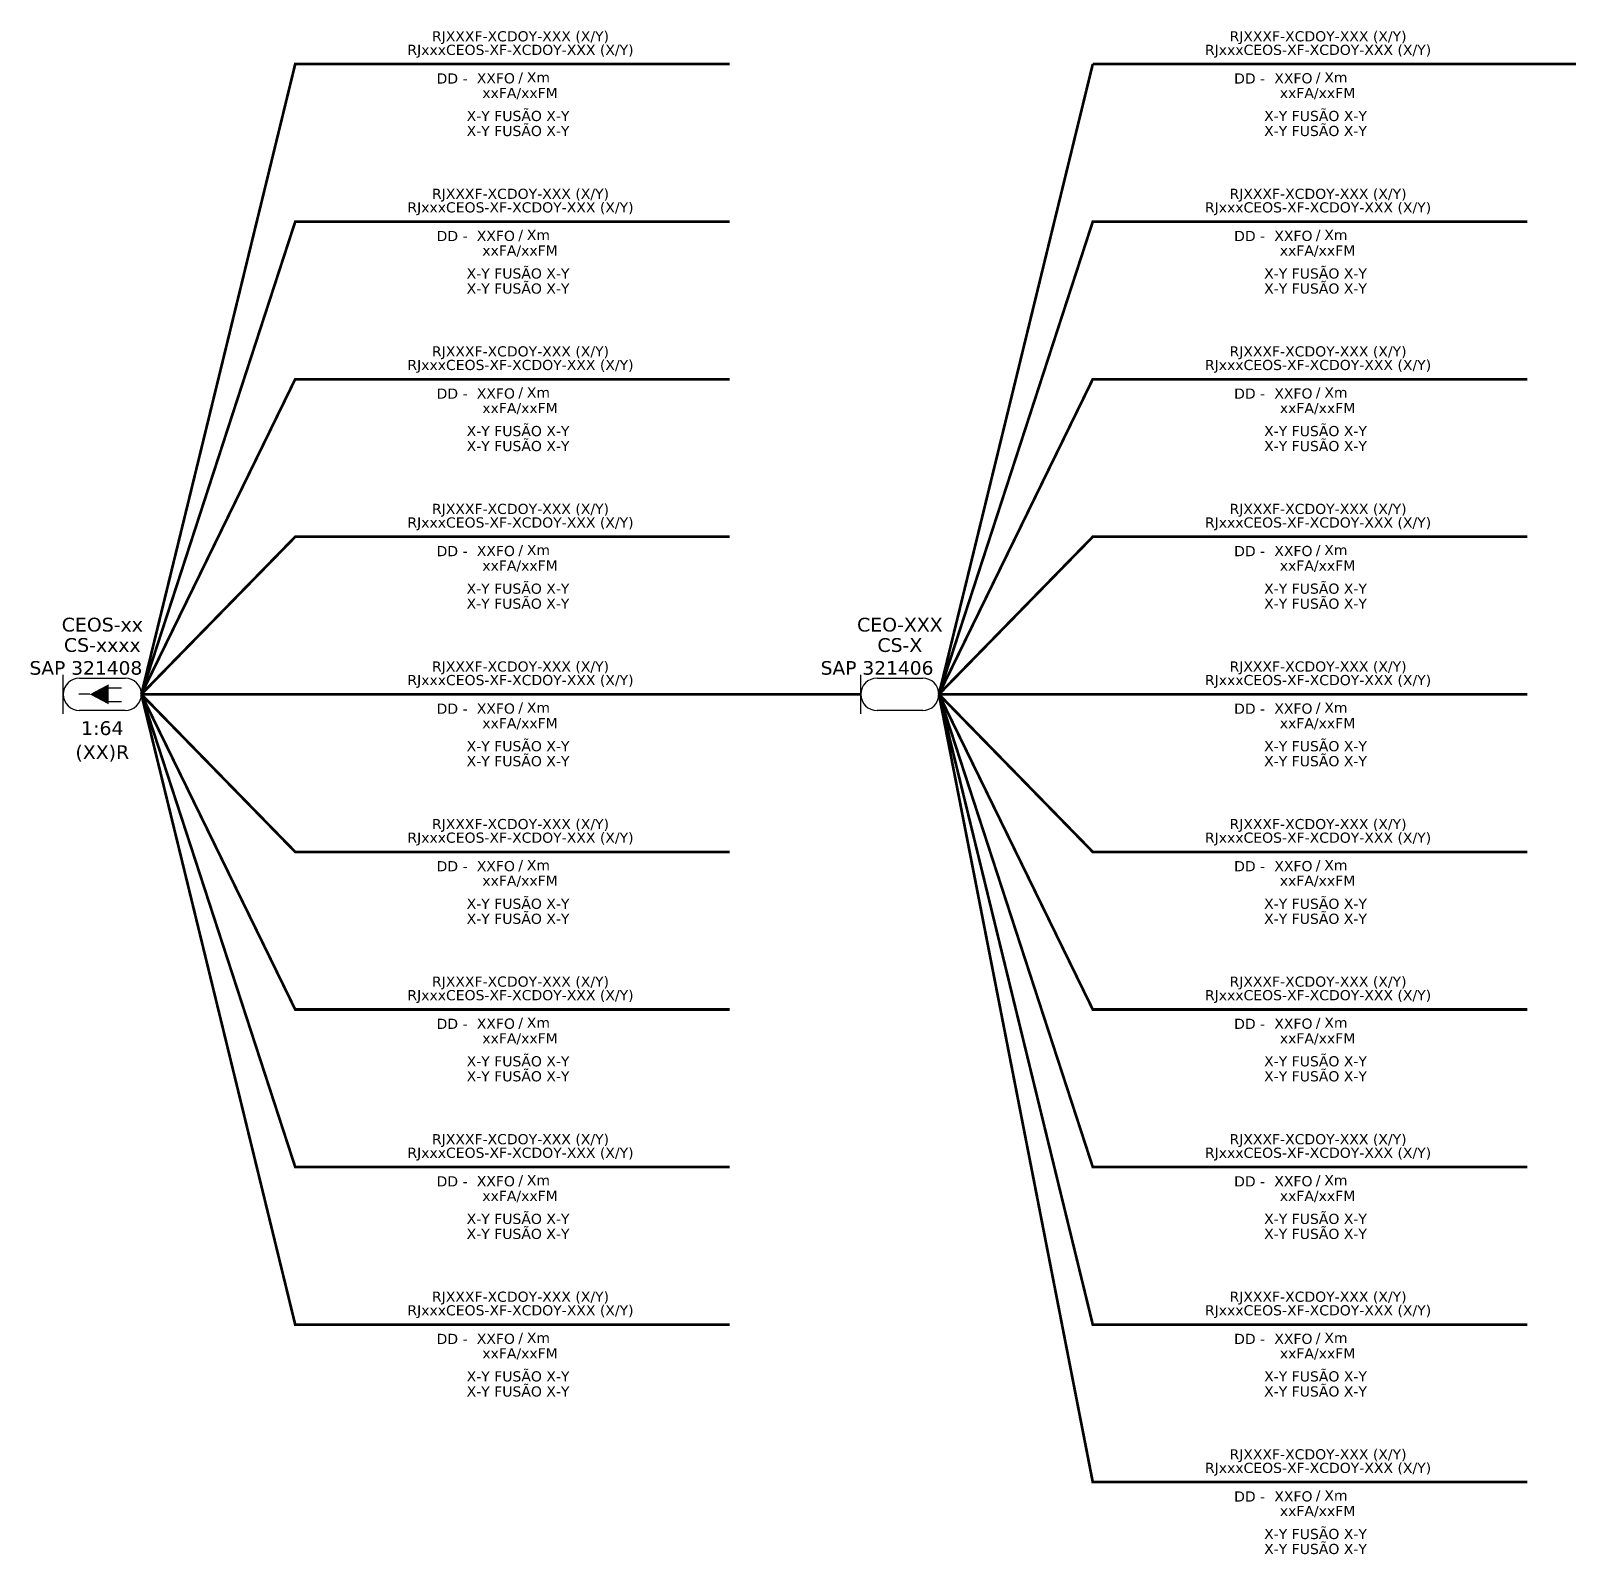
# Model space of a CAD drawing. Header units: millimetres. Extents: x 1227 to 2249, y -141 to 724.
# Drawn here: x 1227.2 to 1453.8, y 325.8 to 550.3 of the extents above; entities that cross this region are included whole.
import ezdxf
from ezdxf.enums import TextEntityAlignment as Align

# ---------------------------------------------------------------- set-up
doc = ezdxf.new("R2010")
doc.units = ezdxf.units.MM
doc.header["$LTSCALE"] = 0.1
doc.header["$MEASUREMENT"] = 0
for name, color, linetype in [('20.4-CEO', 1, 'Continuous'), ('20.4-CEOS', 1, 'Continuous'), ('20.5-CABO EM DUTO', 1, 'Continuous')]:
    doc.layers.add(name, color=color, linetype=linetype)
doc.layers.add('40.1-ETIQUETAS', color=1, linetype='Continuous', lineweight=20)
doc.styles.add('siredit', font='verdana.ttf')

# ---------------------------------------------------------------- blocks, each defined once
blk = doc.blocks.new('ETIQUETA_RS5F')
at = {"layer": '40.1-ETIQUETAS', "color": 0, "style": 'siredit'}
blk.add_text('/', height=1.5, dxfattribs=at).set_placement((1.55, -1.95), align=Align.MIDDLE_RIGHT)
for tag, p in [('ETIQUETA_R_PRIMARIA', (1.18, 4.1)), ('ETIQUETA_R_SECUNDARIA', (1.18, 2.1)), ('F_ATIVAS/F_MORTAS', (1.11, -4.24))]:
    blk.add_attdef(tag, text='', height=1.5, dxfattribs=at).set_placement(p, align=Align.MIDDLE_CENTER)
for tag, p in [('TIPO_CABO', (-6.62, -2.12)), ('CAP_CABO', (0.37, -2.09))]:
    blk.add_attdef(tag, text='', height=1.5, dxfattribs=at).set_placement(p, align=Align.MIDDLE_RIGHT)
blk.add_attdef('METROS', text='', height=1.5, dxfattribs=at).set_placement((2.11, -1.95), align=Align.MIDDLE_LEFT)
for tag, p in [('FUSÃO_1', (0.82, -8.39)), ('FUSÃO_2', (0.82, -10.6)), ('FUSÃO_3', (0.82, -12.93)), ('FUSÃO_4', (0.82, -15.14)), ('FUSÃO_5', (0.82, -17.16))]:
    blk.add_attdef(tag, text='', height=1.5, dxfattribs=at).set_placement(p, align=Align.CENTER)
blk = doc.blocks.new('CEOS_UN_SC')
at = {"layer": '20.4-CEOS', "color": 0}
for p, q in [((-9.11, 2.39), (-2.39, 2.39)), ((-2.39, -2.39), (-9.11, -2.39))]:
    blk.add_line(p, q, dxfattribs=at)
for points in [[(-11.5, -2.89), (-11.5, 2.89)], [(-7.6, 0), (-9.22, 0)], [(-4.96, 0.95), (-2.92, 0.95)], [(-4.96, -1.04), (-2.92, -1.04)]]:
    blk.add_lwpolyline(points, dxfattribs=at)
blk.add_lwpolyline([(-7.6, 0, 0, 2.95, 0), (-4.83, 0, 2.95, 2.95, 0)], format="xyseb", dxfattribs=at)
for centre, start, end in [((-9.11, 0), 90, 270), ((-2.39, 0), 270, 90)]:
    blk.add_arc(centre, 2.39, start, end, dxfattribs=at)
at = {"layer": '20.4-CEOS', "color": 7, "style": 'siredit'}
for tag, height, p in [('NOME?', 2.03, (-5.75, 10.27)), ('LOCAL?', 2.03, (-5.75, 7.27)), ('TIPO?', 2, (-8.17, 3.89))]:
    blk.add_attdef(tag, text='', height=height, dxfattribs=at).set_placement(p, align=Align.MIDDLE_CENTER)
for tag, p in [('RACIO_SPLITAGEM', (-5.75, -3.97)), ('FIBRAS_RESERVA', (-5.75, -7.51))]:
    blk.add_attdef(tag, text='', height=2.03, dxfattribs=at).set_placement(p, align=Align.TOP_CENTER)
blk = doc.blocks.new('CEO_UN')
at = {"layer": '20.4-CEO', "color": 0}
for p, q in [((-9.11, 2.39), (-2.39, 2.39)), ((-2.39, -2.39), (-9.11, -2.39))]:
    blk.add_line(p, q, dxfattribs=at)
blk.add_lwpolyline([(-11.5, -2.89), (-11.5, 2.89)], dxfattribs=at)
for centre, start, end in [((-9.11, 0), 90, 270), ((-2.39, 0), 270, 90)]:
    blk.add_arc(centre, 2.39, start, end, dxfattribs=at)
at = {"layer": '20.4-CEO', "color": 7, "style": 'siredit'}
for tag, height, p in [('NOME?', 2.03, (-5.75, 10.27)), ('LOCAL?', 2.03, (-5.75, 7.27)), ('TIPO?', 2, (-9.11, 3.89))]:
    blk.add_attdef(tag, text='', height=height, dxfattribs=at).set_placement(p, align=Align.MIDDLE_CENTER)
blk.add_attdef('FIBRAS_RESERVA', text='', height=2.03, dxfattribs=at).set_placement((-5.75, -3.97), align=Align.TOP_CENTER)

msp = doc.modelspace()

# ---------------------------------------------------------------- linework, layer by layer
at = {"layer": '20.5-CABO EM DUTO', "linetype": 'ByBlock', "ltscale": 0.12, "const_width": 0.4}
for points in [[(1330.22, 545.4), (1266.21, 545.4), (1266.21, 545.4), (1243.54, 452.54)], [(1383.71, 545.4), (1383.71, 545.4), (1383.71, 545.4), (1361.04, 452.54)], [(1330.22, 359.67), (1266.21, 359.67), (1266.21, 359.67), (1243.54, 452.54)], [(1447.72, 359.67), (1383.71, 359.67), (1383.71, 359.67), (1361.04, 452.54)], [(1447.72, 336.46), (1383.71, 336.46), (1383.71, 336.46), (1361.04, 452.54)]]:
    msp.add_lwpolyline(points, dxfattribs=at)
at = {"layer": '20.5-CABO EM DUTO', "linetype": 'ByBlock', "const_width": 0.4}
for points in [[(1383.71, 545.4), (1470.39, 545.4)], [(1447.72, 475.75), (1383.71, 475.75), (1361.04, 452.54)], [(1243.54, 452.54), (1243.54, 452.54), (1349.54, 452.54)], [(1361.04, 452.54), (1447.72, 452.54)]]:
    msp.add_lwpolyline(points, dxfattribs=at)
at = {"layer": '20.5-CABO EM DUTO', "linetype": 'ByBlock'}
for points in [[(1330.22, 522.18, 0.4, 0.4, 0), (1266.21, 522.18, 0.4, 0.4, 0), (1243.54, 452.54, 0, 0, 0)], [(1447.72, 522.18, 0.4, 0.4, 0), (1383.71, 522.18, 0.4, 0.4, 0), (1361.04, 452.54, 0, 0, 0)], [(1330.22, 498.97, 0.4, 0.4, 0), (1266.21, 498.97, 0.4, 0.4, 0), (1266.21, 498.97, 0.4, 0.4, 0), (1243.54, 452.54, 0, 0, 0)], [(1447.72, 498.97, 0.4, 0.4, 0), (1383.71, 498.97, 0.4, 0.4, 0), (1383.71, 498.97, 0.4, 0.4, 0), (1361.04, 452.54, 0, 0, 0)], [(1330.22, 475.75, 0.4, 0.4, 0), (1266.21, 475.75, 0.4, 0.4, 0), (1243.54, 452.54, 0, 0, 0)], [(1330.22, 429.32, 0.4, 0.4, 0), (1266.21, 429.32, 0.4, 0.4, 0), (1243.54, 452.54, 0, 0, 0)], [(1330.22, 406.1, 0.4, 0.4, 0), (1266.21, 406.1, 0.4, 0.4, 0), (1266.21, 406.1, 0.4, 0.4, 0), (1243.54, 452.54, 0, 0, 0)], [(1330.22, 382.89, 0.4, 0.4, 0), (1266.21, 382.89, 0.4, 0.4, 0), (1243.54, 452.54, 0, 0, 0)], [(1447.72, 429.32, 0.4, 0.4, 0), (1383.71, 429.32, 0.4, 0.4, 0), (1361.04, 452.54, 0, 0, 0)], [(1447.72, 406.1, 0.4, 0.4, 0), (1383.71, 406.1, 0.4, 0.4, 0), (1383.71, 406.1, 0.4, 0.4, 0), (1361.04, 452.54, 0, 0, 0)], [(1447.72, 382.89, 0.4, 0.4, 0), (1383.71, 382.89, 0.4, 0.4, 0), (1361.04, 452.54, 0, 0, 0)]]:
    msp.add_lwpolyline(points, format="xyseb", dxfattribs=at)

# ---------------------------------------------------------------- block references
at = {"layer": '20.4-CEO'}
ref = msp.add_blockref('CEO_UN', (1361.04, 452.54), dxfattribs=at)
ref.add_attrib('NOME?', 'CEO-XXX', dxfattribs={"color": 7, "height": 2.028, "style": 'siredit'}).set_placement((1355.29, 462.8), align=Align.MIDDLE_CENTER)
ref.add_attrib('LOCAL?', 'CS-X', dxfattribs={"color": 7, "height": 2.028, "style": 'siredit'}).set_placement((1355.29, 459.8), align=Align.MIDDLE_CENTER)
ref.add_attrib('TIPO?', 'SAP 321406', dxfattribs={"color": 7, "height": 2, "style": 'siredit'}).set_placement((1351.93, 456.43), align=Align.MIDDLE_CENTER)
at = {"layer": '20.4-CEOS'}
msp.add_blockref('CEOS_UN_SC', (1243.54, 452.54), dxfattribs=at).add_auto_attribs({'NOME?': 'CEOS-xx', 'LOCAL?': 'CS-xxxx', 'TIPO?': 'SAP 321408', 'RACIO_SPLITAGEM': '1:64', 'FIBRAS_RESERVA': '(XX)R'})
at = {"layer": '40.1-ETIQUETAS'}
ref = msp.add_blockref('ETIQUETA_RS5F', (1298.22, 545.4), dxfattribs=at)
ref.add_attrib('ETIQUETA_R_PRIMARIA', 'RJXXXF-XCDOY-XXX (X/Y)', dxfattribs={"color": 0, "height": 1.5, "style": 'siredit'}).set_placement((1299.4, 549.5), align=Align.MIDDLE_CENTER)
ref.add_attrib('ETIQUETA_R_SECUNDARIA', 'RJxxxCEOS-XF-XCDOY-XXX (X/Y)', dxfattribs={"color": 0, "height": 1.5, "style": 'siredit'}).set_placement((1299.4, 547.5), align=Align.MIDDLE_CENTER)
ref.add_attrib('TIPO_CABO', 'DD -', dxfattribs={"color": 0, "height": 1.5, "style": 'siredit'}).set_placement((1291.6, 543.28), align=Align.MIDDLE_RIGHT)
ref.add_attrib('CAP_CABO', 'XXFO', dxfattribs={"color": 0, "height": 1.5, "style": 'siredit'}).set_placement((1298.58, 543.31), align=Align.MIDDLE_RIGHT)
ref.add_attrib('METROS', 'Xm', dxfattribs={"color": 0, "height": 1.5, "style": 'siredit'}).set_placement((1300.33, 543.44), align=Align.MIDDLE_LEFT)
ref.add_attrib('F_ATIVAS/F_MORTAS', 'xxFA/xxFM', dxfattribs={"color": 0, "height": 1.5, "style": 'siredit'}).set_placement((1299.33, 541.15), align=Align.MIDDLE_CENTER)
ref.add_attrib('FUSÃO_1', 'X-Y FUSÃO X-Y', dxfattribs={"color": 0, "height": 1.5, "style": 'siredit'}).set_placement((1299.04, 537.01), align=Align.CENTER)
ref.add_attrib('FUSÃO_2', 'X-Y FUSÃO X-Y', dxfattribs={"color": 0, "height": 1.5, "style": 'siredit'}).set_placement((1299.04, 534.8), align=Align.CENTER)
ref = msp.add_blockref('ETIQUETA_RS5F', (1415.71, 545.4), dxfattribs=at)
ref.add_attrib('ETIQUETA_R_PRIMARIA', 'RJXXXF-XCDOY-XXX (X/Y)', dxfattribs={"color": 0, "height": 1.5, "style": 'siredit'}).set_placement((1416.9, 549.5), align=Align.MIDDLE_CENTER)
ref.add_attrib('ETIQUETA_R_SECUNDARIA', 'RJxxxCEOS-XF-XCDOY-XXX (X/Y)', dxfattribs={"color": 0, "height": 1.5, "style": 'siredit'}).set_placement((1416.9, 547.5), align=Align.MIDDLE_CENTER)
ref.add_attrib('TIPO_CABO', 'DD -', dxfattribs={"color": 0, "height": 1.5, "style": 'siredit'}).set_placement((1409.1, 543.28), align=Align.MIDDLE_RIGHT)
ref.add_attrib('CAP_CABO', 'XXFO', dxfattribs={"color": 0, "height": 1.5, "style": 'siredit'}).set_placement((1416.08, 543.31), align=Align.MIDDLE_RIGHT)
ref.add_attrib('METROS', 'Xm', dxfattribs={"color": 0, "height": 1.5, "style": 'siredit'}).set_placement((1417.82, 543.44), align=Align.MIDDLE_LEFT)
ref.add_attrib('F_ATIVAS/F_MORTAS', 'xxFA/xxFM', dxfattribs={"color": 0, "height": 1.5, "style": 'siredit'}).set_placement((1416.82, 541.15), align=Align.MIDDLE_CENTER)
ref.add_attrib('FUSÃO_1', 'X-Y FUSÃO X-Y', dxfattribs={"color": 0, "height": 1.5, "style": 'siredit'}).set_placement((1416.53, 537.01), align=Align.CENTER)
ref.add_attrib('FUSÃO_2', 'X-Y FUSÃO X-Y', dxfattribs={"color": 0, "height": 1.5, "style": 'siredit'}).set_placement((1416.53, 534.8), align=Align.CENTER)
ref = msp.add_blockref('ETIQUETA_RS5F', (1298.22, 522.18), dxfattribs=at)
ref.add_attrib('ETIQUETA_R_PRIMARIA', 'RJXXXF-XCDOY-XXX (X/Y)', dxfattribs={"color": 0, "height": 1.5, "style": 'siredit'}).set_placement((1299.4, 526.29), align=Align.MIDDLE_CENTER)
ref.add_attrib('ETIQUETA_R_SECUNDARIA', 'RJxxxCEOS-XF-XCDOY-XXX (X/Y)', dxfattribs={"color": 0, "height": 1.5, "style": 'siredit'}).set_placement((1299.4, 524.29), align=Align.MIDDLE_CENTER)
ref.add_attrib('TIPO_CABO', 'DD -', dxfattribs={"color": 0, "height": 1.5, "style": 'siredit'}).set_placement((1291.6, 520.07), align=Align.MIDDLE_RIGHT)
ref.add_attrib('CAP_CABO', 'XXFO', dxfattribs={"color": 0, "height": 1.5, "style": 'siredit'}).set_placement((1298.58, 520.09), align=Align.MIDDLE_RIGHT)
ref.add_attrib('METROS', 'Xm', dxfattribs={"color": 0, "height": 1.5, "style": 'siredit'}).set_placement((1300.33, 520.23), align=Align.MIDDLE_LEFT)
ref.add_attrib('F_ATIVAS/F_MORTAS', 'xxFA/xxFM', dxfattribs={"color": 0, "height": 1.5, "style": 'siredit'}).set_placement((1299.33, 517.94), align=Align.MIDDLE_CENTER)
ref.add_attrib('FUSÃO_1', 'X-Y FUSÃO X-Y', dxfattribs={"color": 0, "height": 1.5, "style": 'siredit'}).set_placement((1299.04, 513.8), align=Align.CENTER)
ref.add_attrib('FUSÃO_2', 'X-Y FUSÃO X-Y', dxfattribs={"color": 0, "height": 1.5, "style": 'siredit'}).set_placement((1299.04, 511.58), align=Align.CENTER)
ref = msp.add_blockref('ETIQUETA_RS5F', (1415.71, 522.18), dxfattribs=at)
ref.add_attrib('ETIQUETA_R_PRIMARIA', 'RJXXXF-XCDOY-XXX (X/Y)', dxfattribs={"color": 0, "height": 1.5, "style": 'siredit'}).set_placement((1416.9, 526.29), align=Align.MIDDLE_CENTER)
ref.add_attrib('ETIQUETA_R_SECUNDARIA', 'RJxxxCEOS-XF-XCDOY-XXX (X/Y)', dxfattribs={"color": 0, "height": 1.5, "style": 'siredit'}).set_placement((1416.9, 524.29), align=Align.MIDDLE_CENTER)
ref.add_attrib('TIPO_CABO', 'DD -', dxfattribs={"color": 0, "height": 1.5, "style": 'siredit'}).set_placement((1409.1, 520.07), align=Align.MIDDLE_RIGHT)
ref.add_attrib('CAP_CABO', 'XXFO', dxfattribs={"color": 0, "height": 1.5, "style": 'siredit'}).set_placement((1416.08, 520.09), align=Align.MIDDLE_RIGHT)
ref.add_attrib('METROS', 'Xm', dxfattribs={"color": 0, "height": 1.5, "style": 'siredit'}).set_placement((1417.82, 520.23), align=Align.MIDDLE_LEFT)
ref.add_attrib('F_ATIVAS/F_MORTAS', 'xxFA/xxFM', dxfattribs={"color": 0, "height": 1.5, "style": 'siredit'}).set_placement((1416.82, 517.94), align=Align.MIDDLE_CENTER)
ref.add_attrib('FUSÃO_1', 'X-Y FUSÃO X-Y', dxfattribs={"color": 0, "height": 1.5, "style": 'siredit'}).set_placement((1416.53, 513.8), align=Align.CENTER)
ref.add_attrib('FUSÃO_2', 'X-Y FUSÃO X-Y', dxfattribs={"color": 0, "height": 1.5, "style": 'siredit'}).set_placement((1416.53, 511.58), align=Align.CENTER)
ref = msp.add_blockref('ETIQUETA_RS5F', (1298.22, 498.97), dxfattribs=at)
ref.add_attrib('ETIQUETA_R_PRIMARIA', 'RJXXXF-XCDOY-XXX (X/Y)', dxfattribs={"color": 0, "height": 1.5, "style": 'siredit'}).set_placement((1299.4, 503.07), align=Align.MIDDLE_CENTER)
ref.add_attrib('ETIQUETA_R_SECUNDARIA', 'RJxxxCEOS-XF-XCDOY-XXX (X/Y)', dxfattribs={"color": 0, "height": 1.5, "style": 'siredit'}).set_placement((1299.4, 501.07), align=Align.MIDDLE_CENTER)
ref.add_attrib('TIPO_CABO', 'DD -', dxfattribs={"color": 0, "height": 1.5, "style": 'siredit'}).set_placement((1291.6, 496.85), align=Align.MIDDLE_RIGHT)
ref.add_attrib('CAP_CABO', 'XXFO', dxfattribs={"color": 0, "height": 1.5, "style": 'siredit'}).set_placement((1298.58, 496.87), align=Align.MIDDLE_RIGHT)
ref.add_attrib('METROS', 'Xm', dxfattribs={"color": 0, "height": 1.5, "style": 'siredit'}).set_placement((1300.33, 497.01), align=Align.MIDDLE_LEFT)
ref.add_attrib('F_ATIVAS/F_MORTAS', 'xxFA/xxFM', dxfattribs={"color": 0, "height": 1.5, "style": 'siredit'}).set_placement((1299.33, 494.72), align=Align.MIDDLE_CENTER)
ref.add_attrib('FUSÃO_1', 'X-Y FUSÃO X-Y', dxfattribs={"color": 0, "height": 1.5, "style": 'siredit'}).set_placement((1299.04, 490.58), align=Align.CENTER)
ref.add_attrib('FUSÃO_2', 'X-Y FUSÃO X-Y', dxfattribs={"color": 0, "height": 1.5, "style": 'siredit'}).set_placement((1299.04, 488.37), align=Align.CENTER)
ref = msp.add_blockref('ETIQUETA_RS5F', (1415.71, 498.97), dxfattribs=at)
ref.add_attrib('ETIQUETA_R_PRIMARIA', 'RJXXXF-XCDOY-XXX (X/Y)', dxfattribs={"color": 0, "height": 1.5, "style": 'siredit'}).set_placement((1416.9, 503.07), align=Align.MIDDLE_CENTER)
ref.add_attrib('ETIQUETA_R_SECUNDARIA', 'RJxxxCEOS-XF-XCDOY-XXX (X/Y)', dxfattribs={"color": 0, "height": 1.5, "style": 'siredit'}).set_placement((1416.9, 501.07), align=Align.MIDDLE_CENTER)
ref.add_attrib('TIPO_CABO', 'DD -', dxfattribs={"color": 0, "height": 1.5, "style": 'siredit'}).set_placement((1409.1, 496.85), align=Align.MIDDLE_RIGHT)
ref.add_attrib('CAP_CABO', 'XXFO', dxfattribs={"color": 0, "height": 1.5, "style": 'siredit'}).set_placement((1416.08, 496.87), align=Align.MIDDLE_RIGHT)
ref.add_attrib('METROS', 'Xm', dxfattribs={"color": 0, "height": 1.5, "style": 'siredit'}).set_placement((1417.83, 497.01), align=Align.MIDDLE_LEFT)
ref.add_attrib('F_ATIVAS/F_MORTAS', 'xxFA/xxFM', dxfattribs={"color": 0, "height": 1.5, "style": 'siredit'}).set_placement((1416.83, 494.72), align=Align.MIDDLE_CENTER)
ref.add_attrib('FUSÃO_1', 'X-Y FUSÃO X-Y', dxfattribs={"color": 0, "height": 1.5, "style": 'siredit'}).set_placement((1416.53, 490.58), align=Align.CENTER)
ref.add_attrib('FUSÃO_2', 'X-Y FUSÃO X-Y', dxfattribs={"color": 0, "height": 1.5, "style": 'siredit'}).set_placement((1416.53, 488.37), align=Align.CENTER)
ref = msp.add_blockref('ETIQUETA_RS5F', (1298.22, 475.75), dxfattribs=at)
ref.add_attrib('ETIQUETA_R_PRIMARIA', 'RJXXXF-XCDOY-XXX (X/Y)', dxfattribs={"color": 0, "height": 1.5, "style": 'siredit'}).set_placement((1299.4, 479.86), align=Align.MIDDLE_CENTER)
ref.add_attrib('ETIQUETA_R_SECUNDARIA', 'RJxxxCEOS-XF-XCDOY-XXX (X/Y)', dxfattribs={"color": 0, "height": 1.5, "style": 'siredit'}).set_placement((1299.4, 477.86), align=Align.MIDDLE_CENTER)
ref.add_attrib('TIPO_CABO', 'DD -', dxfattribs={"color": 0, "height": 1.5, "style": 'siredit'}).set_placement((1291.6, 473.64), align=Align.MIDDLE_RIGHT)
ref.add_attrib('CAP_CABO', 'XXFO', dxfattribs={"color": 0, "height": 1.5, "style": 'siredit'}).set_placement((1298.58, 473.66), align=Align.MIDDLE_RIGHT)
ref.add_attrib('METROS', 'Xm', dxfattribs={"color": 0, "height": 1.5, "style": 'siredit'}).set_placement((1300.33, 473.8), align=Align.MIDDLE_LEFT)
ref.add_attrib('F_ATIVAS/F_MORTAS', 'xxFA/xxFM', dxfattribs={"color": 0, "height": 1.5, "style": 'siredit'}).set_placement((1299.33, 471.51), align=Align.MIDDLE_CENTER)
ref.add_attrib('FUSÃO_1', 'X-Y FUSÃO X-Y', dxfattribs={"color": 0, "height": 1.5, "style": 'siredit'}).set_placement((1299.03, 467.36), align=Align.CENTER)
ref.add_attrib('FUSÃO_2', 'X-Y FUSÃO X-Y', dxfattribs={"color": 0, "height": 1.5, "style": 'siredit'}).set_placement((1299.03, 465.15), align=Align.CENTER)
ref = msp.add_blockref('ETIQUETA_RS5F', (1415.71, 475.75), dxfattribs=at)
ref.add_attrib('ETIQUETA_R_PRIMARIA', 'RJXXXF-XCDOY-XXX (X/Y)', dxfattribs={"color": 0, "height": 1.5, "style": 'siredit'}).set_placement((1416.9, 479.86), align=Align.MIDDLE_CENTER)
ref.add_attrib('ETIQUETA_R_SECUNDARIA', 'RJxxxCEOS-XF-XCDOY-XXX (X/Y)', dxfattribs={"color": 0, "height": 1.5, "style": 'siredit'}).set_placement((1416.9, 477.86), align=Align.MIDDLE_CENTER)
ref.add_attrib('TIPO_CABO', 'DD -', dxfattribs={"color": 0, "height": 1.5, "style": 'siredit'}).set_placement((1409.1, 473.64), align=Align.MIDDLE_RIGHT)
ref.add_attrib('CAP_CABO', 'XXFO', dxfattribs={"color": 0, "height": 1.5, "style": 'siredit'}).set_placement((1416.08, 473.66), align=Align.MIDDLE_RIGHT)
ref.add_attrib('METROS', 'Xm', dxfattribs={"color": 0, "height": 1.5, "style": 'siredit'}).set_placement((1417.82, 473.8), align=Align.MIDDLE_LEFT)
ref.add_attrib('F_ATIVAS/F_MORTAS', 'xxFA/xxFM', dxfattribs={"color": 0, "height": 1.5, "style": 'siredit'}).set_placement((1416.82, 471.51), align=Align.MIDDLE_CENTER)
ref.add_attrib('FUSÃO_1', 'X-Y FUSÃO X-Y', dxfattribs={"color": 0, "height": 1.5, "style": 'siredit'}).set_placement((1416.53, 467.36), align=Align.CENTER)
ref.add_attrib('FUSÃO_2', 'X-Y FUSÃO X-Y', dxfattribs={"color": 0, "height": 1.5, "style": 'siredit'}).set_placement((1416.53, 465.15), align=Align.CENTER)
ref = msp.add_blockref('ETIQUETA_RS5F', (1298.22, 452.54), dxfattribs=at)
ref.add_attrib('ETIQUETA_R_PRIMARIA', 'RJXXXF-XCDOY-XXX (X/Y)', dxfattribs={"color": 0, "height": 1.5, "style": 'siredit'}).set_placement((1299.4, 456.64), align=Align.MIDDLE_CENTER)
ref.add_attrib('ETIQUETA_R_SECUNDARIA', 'RJxxxCEOS-XF-XCDOY-XXX (X/Y)', dxfattribs={"color": 0, "height": 1.5, "style": 'siredit'}).set_placement((1299.4, 454.64), align=Align.MIDDLE_CENTER)
ref.add_attrib('TIPO_CABO', 'DD -', dxfattribs={"color": 0, "height": 1.5, "style": 'siredit'}).set_placement((1291.6, 450.42), align=Align.MIDDLE_RIGHT)
ref.add_attrib('CAP_CABO', 'XXFO', dxfattribs={"color": 0, "height": 1.5, "style": 'siredit'}).set_placement((1298.58, 450.44), align=Align.MIDDLE_RIGHT)
ref.add_attrib('METROS', 'Xm', dxfattribs={"color": 0, "height": 1.5, "style": 'siredit'}).set_placement((1300.33, 450.58), align=Align.MIDDLE_LEFT)
ref.add_attrib('F_ATIVAS/F_MORTAS', 'xxFA/xxFM', dxfattribs={"color": 0, "height": 1.5, "style": 'siredit'}).set_placement((1299.33, 448.29), align=Align.MIDDLE_CENTER)
ref.add_attrib('FUSÃO_1', 'X-Y FUSÃO X-Y', dxfattribs={"color": 0, "height": 1.5, "style": 'siredit'}).set_placement((1299.04, 444.15), align=Align.CENTER)
ref.add_attrib('FUSÃO_2', 'X-Y FUSÃO X-Y', dxfattribs={"color": 0, "height": 1.5, "style": 'siredit'}).set_placement((1299.04, 441.94), align=Align.CENTER)
ref = msp.add_blockref('ETIQUETA_RS5F', (1415.71, 452.54), dxfattribs=at)
ref.add_attrib('ETIQUETA_R_PRIMARIA', 'RJXXXF-XCDOY-XXX (X/Y)', dxfattribs={"color": 0, "height": 1.5, "style": 'siredit'}).set_placement((1416.9, 456.64), align=Align.MIDDLE_CENTER)
ref.add_attrib('ETIQUETA_R_SECUNDARIA', 'RJxxxCEOS-XF-XCDOY-XXX (X/Y)', dxfattribs={"color": 0, "height": 1.5, "style": 'siredit'}).set_placement((1416.9, 454.64), align=Align.MIDDLE_CENTER)
ref.add_attrib('TIPO_CABO', 'DD -', dxfattribs={"color": 0, "height": 1.5, "style": 'siredit'}).set_placement((1409.1, 450.42), align=Align.MIDDLE_RIGHT)
ref.add_attrib('CAP_CABO', 'XXFO', dxfattribs={"color": 0, "height": 1.5, "style": 'siredit'}).set_placement((1416.08, 450.44), align=Align.MIDDLE_RIGHT)
ref.add_attrib('METROS', 'Xm', dxfattribs={"color": 0, "height": 1.5, "style": 'siredit'}).set_placement((1417.82, 450.58), align=Align.MIDDLE_LEFT)
ref.add_attrib('F_ATIVAS/F_MORTAS', 'xxFA/xxFM', dxfattribs={"color": 0, "height": 1.5, "style": 'siredit'}).set_placement((1416.82, 448.29), align=Align.MIDDLE_CENTER)
ref.add_attrib('FUSÃO_1', 'X-Y FUSÃO X-Y', dxfattribs={"color": 0, "height": 1.5, "style": 'siredit'}).set_placement((1416.53, 444.15), align=Align.CENTER)
ref.add_attrib('FUSÃO_2', 'X-Y FUSÃO X-Y', dxfattribs={"color": 0, "height": 1.5, "style": 'siredit'}).set_placement((1416.53, 441.94), align=Align.CENTER)
ref = msp.add_blockref('ETIQUETA_RS5F', (1298.22, 429.32), dxfattribs=at)
ref.add_attrib('ETIQUETA_R_PRIMARIA', 'RJXXXF-XCDOY-XXX (X/Y)', dxfattribs={"color": 0, "height": 1.5, "style": 'siredit'}).set_placement((1299.4, 433.42), align=Align.MIDDLE_CENTER)
ref.add_attrib('ETIQUETA_R_SECUNDARIA', 'RJxxxCEOS-XF-XCDOY-XXX (X/Y)', dxfattribs={"color": 0, "height": 1.5, "style": 'siredit'}).set_placement((1299.4, 431.42), align=Align.MIDDLE_CENTER)
ref.add_attrib('TIPO_CABO', 'DD -', dxfattribs={"color": 0, "height": 1.5, "style": 'siredit'}).set_placement((1291.6, 427.21), align=Align.MIDDLE_RIGHT)
ref.add_attrib('CAP_CABO', 'XXFO', dxfattribs={"color": 0, "height": 1.5, "style": 'siredit'}).set_placement((1298.58, 427.23), align=Align.MIDDLE_RIGHT)
ref.add_attrib('METROS', 'Xm', dxfattribs={"color": 0, "height": 1.5, "style": 'siredit'}).set_placement((1300.33, 427.37), align=Align.MIDDLE_LEFT)
ref.add_attrib('F_ATIVAS/F_MORTAS', 'xxFA/xxFM', dxfattribs={"color": 0, "height": 1.5, "style": 'siredit'}).set_placement((1299.33, 425.08), align=Align.MIDDLE_CENTER)
ref.add_attrib('FUSÃO_1', 'X-Y FUSÃO X-Y', dxfattribs={"color": 0, "height": 1.5, "style": 'siredit'}).set_placement((1299.04, 420.93), align=Align.CENTER)
ref.add_attrib('FUSÃO_2', 'X-Y FUSÃO X-Y', dxfattribs={"color": 0, "height": 1.5, "style": 'siredit'}).set_placement((1299.04, 418.72), align=Align.CENTER)
ref = msp.add_blockref('ETIQUETA_RS5F', (1415.71, 429.32), dxfattribs=at)
ref.add_attrib('ETIQUETA_R_PRIMARIA', 'RJXXXF-XCDOY-XXX (X/Y)', dxfattribs={"color": 0, "height": 1.5, "style": 'siredit'}).set_placement((1416.9, 433.42), align=Align.MIDDLE_CENTER)
ref.add_attrib('ETIQUETA_R_SECUNDARIA', 'RJxxxCEOS-XF-XCDOY-XXX (X/Y)', dxfattribs={"color": 0, "height": 1.5, "style": 'siredit'}).set_placement((1416.9, 431.42), align=Align.MIDDLE_CENTER)
ref.add_attrib('TIPO_CABO', 'DD -', dxfattribs={"color": 0, "height": 1.5, "style": 'siredit'}).set_placement((1409.1, 427.21), align=Align.MIDDLE_RIGHT)
ref.add_attrib('CAP_CABO', 'XXFO', dxfattribs={"color": 0, "height": 1.5, "style": 'siredit'}).set_placement((1416.08, 427.23), align=Align.MIDDLE_RIGHT)
ref.add_attrib('METROS', 'Xm', dxfattribs={"color": 0, "height": 1.5, "style": 'siredit'}).set_placement((1417.82, 427.37), align=Align.MIDDLE_LEFT)
ref.add_attrib('F_ATIVAS/F_MORTAS', 'xxFA/xxFM', dxfattribs={"color": 0, "height": 1.5, "style": 'siredit'}).set_placement((1416.82, 425.08), align=Align.MIDDLE_CENTER)
ref.add_attrib('FUSÃO_1', 'X-Y FUSÃO X-Y', dxfattribs={"color": 0, "height": 1.5, "style": 'siredit'}).set_placement((1416.53, 420.93), align=Align.CENTER)
ref.add_attrib('FUSÃO_2', 'X-Y FUSÃO X-Y', dxfattribs={"color": 0, "height": 1.5, "style": 'siredit'}).set_placement((1416.53, 418.72), align=Align.CENTER)
ref = msp.add_blockref('ETIQUETA_RS5F', (1298.22, 406.1), dxfattribs=at)
ref.add_attrib('ETIQUETA_R_PRIMARIA', 'RJXXXF-XCDOY-XXX (X/Y)', dxfattribs={"color": 0, "height": 1.5, "style": 'siredit'}).set_placement((1299.4, 410.21), align=Align.MIDDLE_CENTER)
ref.add_attrib('ETIQUETA_R_SECUNDARIA', 'RJxxxCEOS-XF-XCDOY-XXX (X/Y)', dxfattribs={"color": 0, "height": 1.5, "style": 'siredit'}).set_placement((1299.4, 408.21), align=Align.MIDDLE_CENTER)
ref.add_attrib('TIPO_CABO', 'DD -', dxfattribs={"color": 0, "height": 1.5, "style": 'siredit'}).set_placement((1291.6, 403.99), align=Align.MIDDLE_RIGHT)
ref.add_attrib('CAP_CABO', 'XXFO', dxfattribs={"color": 0, "height": 1.5, "style": 'siredit'}).set_placement((1298.58, 404.01), align=Align.MIDDLE_RIGHT)
ref.add_attrib('METROS', 'Xm', dxfattribs={"color": 0, "height": 1.5, "style": 'siredit'}).set_placement((1300.33, 404.15), align=Align.MIDDLE_LEFT)
ref.add_attrib('F_ATIVAS/F_MORTAS', 'xxFA/xxFM', dxfattribs={"color": 0, "height": 1.5, "style": 'siredit'}).set_placement((1299.33, 401.86), align=Align.MIDDLE_CENTER)
ref.add_attrib('FUSÃO_1', 'X-Y FUSÃO X-Y', dxfattribs={"color": 0, "height": 1.5, "style": 'siredit'}).set_placement((1299.04, 397.72), align=Align.CENTER)
ref.add_attrib('FUSÃO_2', 'X-Y FUSÃO X-Y', dxfattribs={"color": 0, "height": 1.5, "style": 'siredit'}).set_placement((1299.04, 395.51), align=Align.CENTER)
ref = msp.add_blockref('ETIQUETA_RS5F', (1415.71, 406.1), dxfattribs=at)
ref.add_attrib('ETIQUETA_R_PRIMARIA', 'RJXXXF-XCDOY-XXX (X/Y)', dxfattribs={"color": 0, "height": 1.5, "style": 'siredit'}).set_placement((1416.9, 410.21), align=Align.MIDDLE_CENTER)
ref.add_attrib('ETIQUETA_R_SECUNDARIA', 'RJxxxCEOS-XF-XCDOY-XXX (X/Y)', dxfattribs={"color": 0, "height": 1.5, "style": 'siredit'}).set_placement((1416.9, 408.21), align=Align.MIDDLE_CENTER)
ref.add_attrib('TIPO_CABO', 'DD -', dxfattribs={"color": 0, "height": 1.5, "style": 'siredit'}).set_placement((1409.1, 403.99), align=Align.MIDDLE_RIGHT)
ref.add_attrib('CAP_CABO', 'XXFO', dxfattribs={"color": 0, "height": 1.5, "style": 'siredit'}).set_placement((1416.08, 404.01), align=Align.MIDDLE_RIGHT)
ref.add_attrib('METROS', 'Xm', dxfattribs={"color": 0, "height": 1.5, "style": 'siredit'}).set_placement((1417.83, 404.15), align=Align.MIDDLE_LEFT)
ref.add_attrib('F_ATIVAS/F_MORTAS', 'xxFA/xxFM', dxfattribs={"color": 0, "height": 1.5, "style": 'siredit'}).set_placement((1416.83, 401.86), align=Align.MIDDLE_CENTER)
ref.add_attrib('FUSÃO_1', 'X-Y FUSÃO X-Y', dxfattribs={"color": 0, "height": 1.5, "style": 'siredit'}).set_placement((1416.53, 397.72), align=Align.CENTER)
ref.add_attrib('FUSÃO_2', 'X-Y FUSÃO X-Y', dxfattribs={"color": 0, "height": 1.5, "style": 'siredit'}).set_placement((1416.53, 395.51), align=Align.CENTER)
ref = msp.add_blockref('ETIQUETA_RS5F', (1298.22, 382.89), dxfattribs=at)
ref.add_attrib('ETIQUETA_R_PRIMARIA', 'RJXXXF-XCDOY-XXX (X/Y)', dxfattribs={"color": 0, "height": 1.5, "style": 'siredit'}).set_placement((1299.4, 386.99), align=Align.MIDDLE_CENTER)
ref.add_attrib('ETIQUETA_R_SECUNDARIA', 'RJxxxCEOS-XF-XCDOY-XXX (X/Y)', dxfattribs={"color": 0, "height": 1.5, "style": 'siredit'}).set_placement((1299.4, 384.99), align=Align.MIDDLE_CENTER)
ref.add_attrib('TIPO_CABO', 'DD -', dxfattribs={"color": 0, "height": 1.5, "style": 'siredit'}).set_placement((1291.6, 380.77), align=Align.MIDDLE_RIGHT)
ref.add_attrib('CAP_CABO', 'XXFO', dxfattribs={"color": 0, "height": 1.5, "style": 'siredit'}).set_placement((1298.58, 380.8), align=Align.MIDDLE_RIGHT)
ref.add_attrib('METROS', 'Xm', dxfattribs={"color": 0, "height": 1.5, "style": 'siredit'}).set_placement((1300.33, 380.94), align=Align.MIDDLE_LEFT)
ref.add_attrib('F_ATIVAS/F_MORTAS', 'xxFA/xxFM', dxfattribs={"color": 0, "height": 1.5, "style": 'siredit'}).set_placement((1299.33, 378.64), align=Align.MIDDLE_CENTER)
ref.add_attrib('FUSÃO_1', 'X-Y FUSÃO X-Y', dxfattribs={"color": 0, "height": 1.5, "style": 'siredit'}).set_placement((1299.04, 374.5), align=Align.CENTER)
ref.add_attrib('FUSÃO_2', 'X-Y FUSÃO X-Y', dxfattribs={"color": 0, "height": 1.5, "style": 'siredit'}).set_placement((1299.04, 372.29), align=Align.CENTER)
ref = msp.add_blockref('ETIQUETA_RS5F', (1415.71, 382.89), dxfattribs=at)
ref.add_attrib('ETIQUETA_R_PRIMARIA', 'RJXXXF-XCDOY-XXX (X/Y)', dxfattribs={"color": 0, "height": 1.5, "style": 'siredit'}).set_placement((1416.9, 386.99), align=Align.MIDDLE_CENTER)
ref.add_attrib('ETIQUETA_R_SECUNDARIA', 'RJxxxCEOS-XF-XCDOY-XXX (X/Y)', dxfattribs={"color": 0, "height": 1.5, "style": 'siredit'}).set_placement((1416.9, 384.99), align=Align.MIDDLE_CENTER)
ref.add_attrib('TIPO_CABO', 'DD -', dxfattribs={"color": 0, "height": 1.5, "style": 'siredit'}).set_placement((1409.1, 380.77), align=Align.MIDDLE_RIGHT)
ref.add_attrib('CAP_CABO', 'XXFO', dxfattribs={"color": 0, "height": 1.5, "style": 'siredit'}).set_placement((1416.08, 380.8), align=Align.MIDDLE_RIGHT)
ref.add_attrib('METROS', 'Xm', dxfattribs={"color": 0, "height": 1.5, "style": 'siredit'}).set_placement((1417.82, 380.94), align=Align.MIDDLE_LEFT)
ref.add_attrib('F_ATIVAS/F_MORTAS', 'xxFA/xxFM', dxfattribs={"color": 0, "height": 1.5, "style": 'siredit'}).set_placement((1416.82, 378.64), align=Align.MIDDLE_CENTER)
ref.add_attrib('FUSÃO_1', 'X-Y FUSÃO X-Y', dxfattribs={"color": 0, "height": 1.5, "style": 'siredit'}).set_placement((1416.53, 374.5), align=Align.CENTER)
ref.add_attrib('FUSÃO_2', 'X-Y FUSÃO X-Y', dxfattribs={"color": 0, "height": 1.5, "style": 'siredit'}).set_placement((1416.53, 372.29), align=Align.CENTER)
ref = msp.add_blockref('ETIQUETA_RS5F', (1298.22, 359.67), dxfattribs=at)
ref.add_attrib('ETIQUETA_R_PRIMARIA', 'RJXXXF-XCDOY-XXX (X/Y)', dxfattribs={"color": 0, "height": 1.5, "style": 'siredit'}).set_placement((1299.4, 363.78), align=Align.MIDDLE_CENTER)
ref.add_attrib('ETIQUETA_R_SECUNDARIA', 'RJxxxCEOS-XF-XCDOY-XXX (X/Y)', dxfattribs={"color": 0, "height": 1.5, "style": 'siredit'}).set_placement((1299.4, 361.78), align=Align.MIDDLE_CENTER)
ref.add_attrib('TIPO_CABO', 'DD -', dxfattribs={"color": 0, "height": 1.5, "style": 'siredit'}).set_placement((1291.6, 357.56), align=Align.MIDDLE_RIGHT)
ref.add_attrib('CAP_CABO', 'XXFO', dxfattribs={"color": 0, "height": 1.5, "style": 'siredit'}).set_placement((1298.58, 357.58), align=Align.MIDDLE_RIGHT)
ref.add_attrib('METROS', 'Xm', dxfattribs={"color": 0, "height": 1.5, "style": 'siredit'}).set_placement((1300.33, 357.72), align=Align.MIDDLE_LEFT)
ref.add_attrib('F_ATIVAS/F_MORTAS', 'xxFA/xxFM', dxfattribs={"color": 0, "height": 1.5, "style": 'siredit'}).set_placement((1299.33, 355.43), align=Align.MIDDLE_CENTER)
ref.add_attrib('FUSÃO_1', 'X-Y FUSÃO X-Y', dxfattribs={"color": 0, "height": 1.5, "style": 'siredit'}).set_placement((1299.04, 351.29), align=Align.CENTER)
ref.add_attrib('FUSÃO_2', 'X-Y FUSÃO X-Y', dxfattribs={"color": 0, "height": 1.5, "style": 'siredit'}).set_placement((1299.04, 349.07), align=Align.CENTER)
ref = msp.add_blockref('ETIQUETA_RS5F', (1415.71, 359.67), dxfattribs=at)
ref.add_attrib('ETIQUETA_R_PRIMARIA', 'RJXXXF-XCDOY-XXX (X/Y)', dxfattribs={"color": 0, "height": 1.5, "style": 'siredit'}).set_placement((1416.9, 363.78), align=Align.MIDDLE_CENTER)
ref.add_attrib('ETIQUETA_R_SECUNDARIA', 'RJxxxCEOS-XF-XCDOY-XXX (X/Y)', dxfattribs={"color": 0, "height": 1.5, "style": 'siredit'}).set_placement((1416.9, 361.78), align=Align.MIDDLE_CENTER)
ref.add_attrib('TIPO_CABO', 'DD -', dxfattribs={"color": 0, "height": 1.5, "style": 'siredit'}).set_placement((1409.1, 357.56), align=Align.MIDDLE_RIGHT)
ref.add_attrib('CAP_CABO', 'XXFO', dxfattribs={"color": 0, "height": 1.5, "style": 'siredit'}).set_placement((1416.08, 357.58), align=Align.MIDDLE_RIGHT)
ref.add_attrib('METROS', 'Xm', dxfattribs={"color": 0, "height": 1.5, "style": 'siredit'}).set_placement((1417.83, 357.72), align=Align.MIDDLE_LEFT)
ref.add_attrib('F_ATIVAS/F_MORTAS', 'xxFA/xxFM', dxfattribs={"color": 0, "height": 1.5, "style": 'siredit'}).set_placement((1416.83, 355.43), align=Align.MIDDLE_CENTER)
ref.add_attrib('FUSÃO_1', 'X-Y FUSÃO X-Y', dxfattribs={"color": 0, "height": 1.5, "style": 'siredit'}).set_placement((1416.53, 351.29), align=Align.CENTER)
ref.add_attrib('FUSÃO_2', 'X-Y FUSÃO X-Y', dxfattribs={"color": 0, "height": 1.5, "style": 'siredit'}).set_placement((1416.53, 349.07), align=Align.CENTER)
ref = msp.add_blockref('ETIQUETA_RS5F', (1415.71, 336.46), dxfattribs=at)
ref.add_attrib('ETIQUETA_R_PRIMARIA', 'RJXXXF-XCDOY-XXX (X/Y)', dxfattribs={"color": 0, "height": 1.5, "style": 'siredit'}).set_placement((1416.9, 340.56), align=Align.MIDDLE_CENTER)
ref.add_attrib('ETIQUETA_R_SECUNDARIA', 'RJxxxCEOS-XF-XCDOY-XXX (X/Y)', dxfattribs={"color": 0, "height": 1.5, "style": 'siredit'}).set_placement((1416.9, 338.56), align=Align.MIDDLE_CENTER)
ref.add_attrib('TIPO_CABO', 'DD -', dxfattribs={"color": 0, "height": 1.5, "style": 'siredit'}).set_placement((1409.1, 334.34), align=Align.MIDDLE_RIGHT)
ref.add_attrib('CAP_CABO', 'XXFO', dxfattribs={"color": 0, "height": 1.5, "style": 'siredit'}).set_placement((1416.08, 334.36), align=Align.MIDDLE_RIGHT)
ref.add_attrib('METROS', 'Xm', dxfattribs={"color": 0, "height": 1.5, "style": 'siredit'}).set_placement((1417.83, 334.5), align=Align.MIDDLE_LEFT)
ref.add_attrib('F_ATIVAS/F_MORTAS', 'xxFA/xxFM', dxfattribs={"color": 0, "height": 1.5, "style": 'siredit'}).set_placement((1416.83, 332.21), align=Align.MIDDLE_CENTER)
ref.add_attrib('FUSÃO_1', 'X-Y FUSÃO X-Y', dxfattribs={"color": 0, "height": 1.5, "style": 'siredit'}).set_placement((1416.53, 328.07), align=Align.CENTER)
ref.add_attrib('FUSÃO_2', 'X-Y FUSÃO X-Y', dxfattribs={"color": 0, "height": 1.5, "style": 'siredit'}).set_placement((1416.53, 325.86), align=Align.CENTER)

doc.saveas('drawing.dxf')
